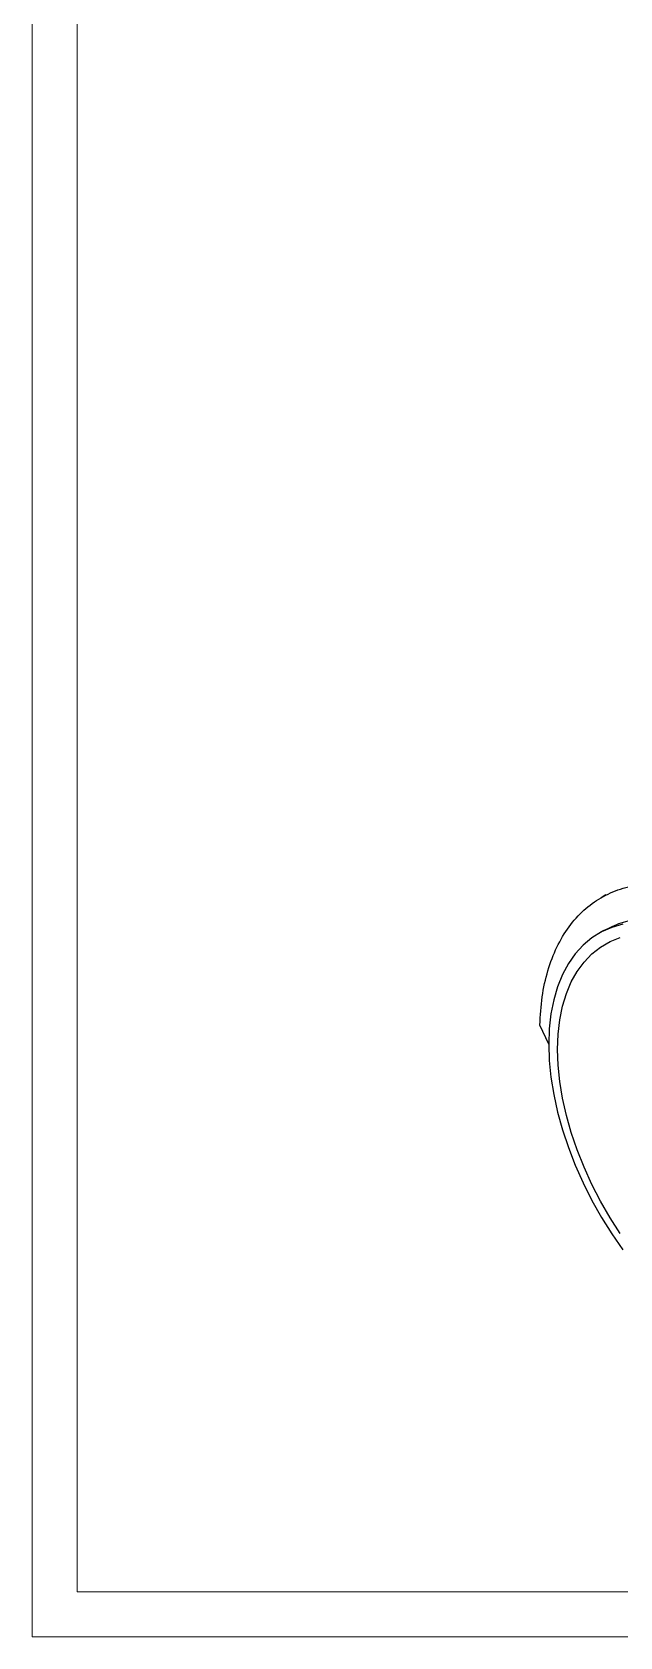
# Model space of a CAD drawing. Header units: millimetres. Extents: x 882 to 1669, y 471 to 913.
# Drawn here: x 881.53 to 893.21, y 613.88 to 645.75 of the extents above; entities that cross this region are included whole.
import ezdxf

# ---------------------------------------------------------------- set-up
doc = ezdxf.new("R2010")
doc.units = ezdxf.units.MM
doc.linetypes.add('SLD-Solid', pattern=[0])

msp = doc.modelspace()

# ---------------------------------------------------------------- linework, layer by layer
at = {"color": 5, "linetype": 'Continuous', "lineweight": 25}
for p, q in [((892.9355164, 628.6160854), (892.8388406, 628.5602756)), ((892.8931377, 627.9080453), (892.7964527, 627.8522302)), ((891.7995557, 625.6488521), (891.6226283, 626.0300356))]:
    msp.add_line(p, q, dxfattribs=at)
at = {"color": 7, "linetype": 'SLD-Solid', "lineweight": 15}
for points in [[(881.5319538, 677.628115), (972.7954952, 677.628115), (972.7954952, 613.8778471), (881.5319538, 613.8778471)], [(882.4266944, 676.7333744), (971.9007546, 676.7333744), (971.9007546, 614.7725877), (882.4266944, 614.7725877)]]:
    msp.add_lwpolyline(points, close=True, dxfattribs=at)
at = {"color": 5, "linetype": 'Continuous', "lineweight": 25, "flags": 128}
for points in [[(893.2694104, 628.0343225), (893.0503262, 627.9706873), (892.8451999, 627.8792538), (892.6553615, 627.7606145), (892.4820424, 627.6155393), (892.3263664, 627.4449691), (892.1893432, 627.25001), (892.0718619, 627.0319261), (891.9746836, 626.7921322), (891.8984394, 626.5321832), (891.8436229, 626.2537652), (891.8105905, 625.9586835), (891.7995557, 625.6488521)], [(891.9749694, 625.5475879), (891.9859932, 625.8490006), (892.0189891, 626.1356267), (892.0737315, 626.4055083), (892.1498464, 626.6568019), (892.2468143, 626.8877905), (892.3639724, 627.0968967), (892.5005208, 627.2826918), (892.6555266, 627.4439067), (892.8279305, 627.5794403), (893.0165553, 627.6883666), (893.2201125, 627.7699412)], [(891.7995557, 625.6488521), (891.8105905, 625.3262802), (891.8436229, 624.99306), (891.8984394, 624.6513523), (891.9746836, 624.3033735), (892.0718619, 623.95138), (892.1893432, 623.597655), (892.3263664, 623.2444924), (892.4820424, 622.8941825), (892.6553615, 622.5489973), (892.8451999, 622.2111754), (893.0503262, 621.882908), (893.2694104, 621.5663235)], [(893.2201125, 621.887623), (893.0165553, 622.2042197), (892.8279305, 622.5309275), (892.6555266, 622.8655145), (892.5005208, 623.2056953), (892.3639724, 623.5491458), (892.2468143, 623.8935198), (892.1498464, 624.2364653), (892.0737315, 624.5756393), (892.0189891, 624.9087251), (891.9859932, 625.2334474), (891.9749694, 625.5475879)]]:
    msp.add_lwpolyline(points, dxfattribs=at)
at = {"color": 5, "linetype": 'Continuous', "lineweight": 25}
for points, knots in [([(891.6226283, 626.0300356), (891.6338624, 626.2192246), (891.6565261, 626.6008934), (891.7734767, 627.1201622), (891.9513195, 627.5898199), (892.192253, 627.9934921), (892.4876969, 628.3225391), (892.8311101, 628.5731459), (893.2198055, 628.7452922), (893.6524577, 628.8367773), (894.1224755, 628.8433456), (894.6181019, 628.7637512), (895.1262433, 628.6011912), (895.6375432, 628.3607743), (896.1488423, 628.0463676), (896.6569864, 627.6598586), (897.1526095, 627.2057046), (897.6226309, 626.6949512), (898.055279, 626.1415588), (898.4439803, 625.5561413), (898.7873739, 624.9445596), (899.0828916, 624.3119778), (899.3235532, 623.6687747), (899.5024013, 623.031691), (899.6156619, 622.4171464), (899.6630762, 621.8348577), (899.6464181, 621.2895583), (899.5657404, 620.7869688), (899.4202296, 620.3371368), (899.2129019, 619.9525428), (898.9499636, 619.6423852), (898.6373498, 619.4093828), (898.2793135, 619.2555178), (897.8795966, 619.1808499), (897.4415891, 619.2010497), (897.1294396, 619.2493672), (896.9627829, 619.3134007), (896.9561269, 619.3159581)], [0, 0, 0, 0, 0.0289436831, 0.0583908033, 0.0880962588, 0.1178017125, 0.1472488342, 0.1761925126, 0.2051361911, 0.234583315, 0.2642887663, 0.2939942241, 0.3234413421, 0.3523850252, 0.3813287084, 0.4107758286, 0.4404812841, 0.4701867377, 0.4996338594, 0.5285775378, 0.5575212163, 0.5869683402, 0.6166737916, 0.6463792493, 0.6758263695, 0.7047700526, 0.7337137358, 0.7631608538, 0.7928663115, 0.8225717629, 0.8520188868, 0.8809625652, 0.9099062437, 0.9393533654, 0.969058819, 0.9987642745, 1, 1, 1, 1]), ([(892.8931494, 627.908023), (893.0055262, 627.963995), (893.2323074, 628.0769489), (893.6215956, 628.1553968), (894.0413203, 628.1633946), (894.4846503, 628.0932795), (894.9388681, 627.9496349), (895.395859, 627.7365041), (895.8528341, 627.457514), (896.3071004, 627.1143727), (896.7502574, 626.7110219), (897.1706176, 626.2572715), (897.5576571, 625.7655294), (897.9054665, 625.2452082), (898.2129309, 624.7015885), (898.4778614, 624.1393316), (898.6939857, 623.5676402), (898.8550693, 623.0013976), (898.9577046, 622.4552034), (899.0016153, 621.937659), (898.9884475, 621.4530973), (898.9184636, 621.0064566), (898.7904535, 620.607474), (898.6086404, 620.2641202), (898.3727014, 619.996122), (898.1964404, 619.8404773), (898.0919992, 619.7956118), (898.0919335, 619.7955836)], [0, 0, 0, 0, 0.04104212295, 0.08282477054, 0.12497416591, 0.16712358636, 0.20890623279, 0.24997417155, 0.29104211032, 0.33282476066, 0.37497417713, 0.41712357649, 0.45890622015, 0.49997417153, 0.54104212291, 0.5828247705, 0.62497416587, 0.66712358632, 0.70890623275, 0.74997417151, 0.79104211028, 0.83282476062, 0.87497417709, 0.91712357645, 0.95890622011, 0.99997417149, 1, 1, 1, 1])]:
    msp.add_open_spline(points, degree=3, knots=knots, dxfattribs=at)

doc.saveas('drawing.dxf')
